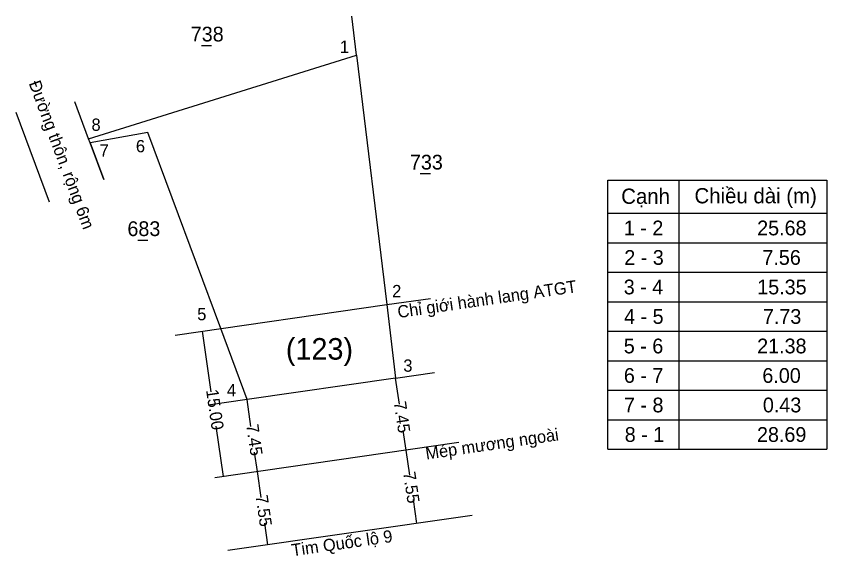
# Model space of a CAD drawing. Extents: x 546318 to 547262, y 1836982 to 1837136.
# Drawn here: x 546317.9 to 546400.8, y 1837020.4 to 1837075.6 of the extents above; entities that cross this region are included whole.
import ezdxf

# ---------------------------------------------------------------- set-up
doc = ezdxf.new("R2010")
doc.units = 0
doc.layers.add('Level 5', color=7, linetype='Continuous')

msp = doc.modelspace()

# ---------------------------------------------------------------- linework, layer by layer
at = {"layer": 'Level 5'}
for p, q in [((546352.7, 1837071.596), (546352.217, 1837075.588)), ((546336.841, 1837072.603), (546337.881, 1837072.603)), ((546325.315, 1837063.054), (546352.7, 1837071.596)), ((546352.7, 1837071.596), (546355.787, 1837046.103)), ((546325.315, 1837063.054), (546323.908, 1837066.821)), ((546321.326, 1837056.58), (546317.914, 1837065.733)), ((546331.376, 1837063.7), (546325.466, 1837062.65)), ((546338.814, 1837043.66), (546331.376, 1837063.7)), ((546325.466, 1837062.65), (546325.315, 1837063.054)), ((546325.466, 1837062.65), (546326.87, 1837058.882)), ((546326.87, 1837058.882), (546325.466, 1837062.65)), ((546359.212, 1837059.514), (546360.253, 1837059.514)), ((546378.393, 1837058.819), (546400.761, 1837058.819)), ((546378.393, 1837031.324), (546378.393, 1837058.819)), ((546385.631, 1837058.819), (546385.631, 1837031.324)), ((546400.761, 1837058.819), (546400.761, 1837031.324)), ((546378.393, 1837055.451), (546400.761, 1837055.451)), ((546330.338, 1837052.711), (546331.378, 1837052.711)), ((546378.393, 1837052.435), (546400.761, 1837052.435)), ((546378.393, 1837049.419), (546400.761, 1837049.419)), ((546355.787, 1837046.103), (546356.696, 1837038.6)), ((546378.393, 1837046.403), (546400.761, 1837046.403)), ((546337.846, 1837037.2), (546336.956, 1837043.39)), ((546341.506, 1837036.41), (546338.814, 1837043.66)), ((546378.393, 1837043.387), (546400.761, 1837043.387)), ((546378.393, 1837040.371), (546400.761, 1837040.371)), ((546356.696, 1837038.6), (546360.676, 1837039.171)), ((546356.696, 1837038.6), (546341.506, 1837036.41)), ((546357.086, 1837035.92), (546356.696, 1837038.6)), ((546378.393, 1837037.356), (546400.761, 1837037.356)), ((546341.506, 1837036.41), (546337.525, 1837035.84)), ((546341.906, 1837033.65), (546341.506, 1837036.41)), ((546378.393, 1837034.34), (546400.761, 1837034.34)), ((546339.096, 1837028.54), (546338.356, 1837033.7)), ((546357.767, 1837031.222), (546357.476, 1837033.25)), ((546342.566, 1837029.04), (546342.276, 1837031.03)), ((546358.136, 1837028.66), (546357.767, 1837031.222)), ((546378.393, 1837031.324), (546400.761, 1837031.324)), ((546342.946, 1837026.4), (546342.566, 1837029.04)), ((546358.858, 1837023.744), (546358.506, 1837026.18)), ((546364.508, 1837024.556), (546339.536, 1837020.97)), ((546343.646, 1837021.56), (546343.326, 1837023.77))]:
    msp.add_line(p, q, dxfattribs=at)
for points in [[(546334.165, 1837042.99), (546355.787, 1837046.103), (546360.263, 1837046.748)], [(546363.164, 1837031.998), (546338.206, 1837028.41)]]:
    msp.add_lwpolyline(points, dxfattribs=at)

# ---------------------------------------------------------------- texts
for s, height, p in [('738', 1.508, (546335.754, 1837073.005)), ('1', 1.257, (546350.999, 1837071.841)), ('8', 1.257, (546325.611, 1837063.87)), ('7', 1.257, (546326.44, 1837061.224)), ('6', 1.257, (546330.148, 1837061.676)), ('733', 1.508, (546358.154, 1837059.916)), ('Chiều dài (m)', 1.55822, (546387.24, 1837056.459)), ('Cạnh', 1.5582, (546379.751, 1837056.409)), ('683', 1.508, (546329.28, 1837053.113)), ('1 - 2', 1.508, (546380.017, 1837053.189)), ('25.68', 1.508, (546393.644, 1837053.189)), ('2 - 3', 1.508, (546380.063, 1837050.173)), ('7.56', 1.508, (546394.18, 1837050.173)), ('3 - 4', 1.508, (546380.009, 1837047.157)), ('15.35', 1.508, (546393.653, 1837047.157)), ('2', 1.257, (546356.341, 1837046.863)), ('5', 1.257, (546336.415, 1837044.508)), ('4 - 5', 1.508, (546380.044, 1837044.141)), ('7.73', 1.508, (546394.23, 1837044.141)), ('(123)', 2.2, (546345.473, 1837040.485)), ('5 - 6', 1.508, (546380.013, 1837041.125)), ('21.38', 1.508, (546393.644, 1837041.125)), ('3', 1.257, (546357.48, 1837039.248)), ('6 - 7', 1.508, (546380.021, 1837038.11)), ('6.00', 1.508, (546394.177, 1837038.11)), ('4', 1.257, (546339.442, 1837036.728)), ('7 - 8', 1.508, (546380.034, 1837035.094)), ('0.43', 1.508, (546394.23, 1837035.094)), ('8 - 1', 1.508, (546380.107, 1837032.078)), ('28.69', 1.508, (546393.627, 1837032.078))]:
    msp.add_text(s, height=height, dxfattribs=at).set_placement(p)
for s, height, rotation, p in [('Đường thôn, rộng 6m', 1.24998, 290.43954, (546319.177, 1837068.736)), ('Chỉ giới hành lang ATGT', 1.24998, 8.25616, (546356.978, 1837044.729)), ('15.00', 1.2497, 278.20031, (546337.316, 1837037.36)), ('7.45', 1.25, 278.26067, (546356.506, 1837036.13)), ('7.45', 1.25, 278.26067, (546341.416, 1837033.8)), ('Mép mương ngoài', 1.24974, 8.30419, (546359.836, 1837030.26)), ('7.55', 1.25, 278.30184, (546357.456, 1837028.94)), ('7.55', 1.25, 278.30184, (546342.366, 1837026.56)), ('Tim Quốc lộ 9', 1.24998, 8.19044, (546346.142, 1837020.372))]:
    msp.add_text(s, height=height, rotation=rotation, dxfattribs=at).set_placement(p)

doc.saveas('drawing.dxf')
